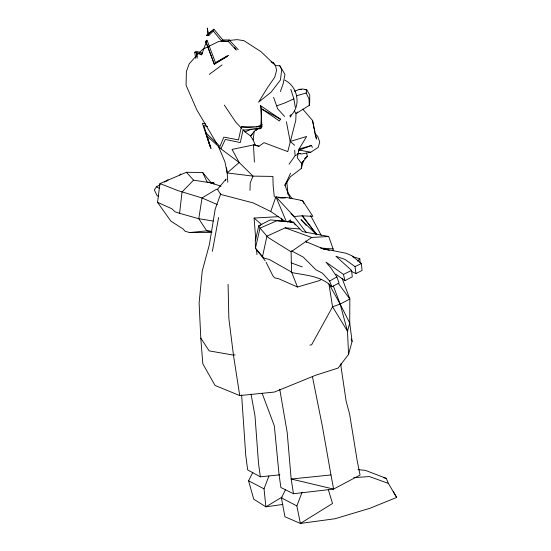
<?xml version="1.0" encoding="UTF-8"?>
<svg xmlns="http://www.w3.org/2000/svg" width="551" height="551" viewBox="0 0 551 551"><rect width="100%" height="100%" fill="white"/><g stroke="black" fill="none" stroke-linecap="round" stroke-linejoin="round"><path stroke-width="0.83" d="M341.076 363.35L341.014 366.697L346.138 401.252L349.589 413.959L357.2 460.774L360.072 475.045L333.61 489.088L293.476 493.737L280.865 487.497L278.992 474.005L274.343 425.916L262.145 393.318M249.996 190.391L250.202 182.815L253.019 176.127L272.897 176.41L273.144 185.715L274.322 196.962M290.053 198.408L284.963 185.267L290.425 176.74L301.301 168.482L301.555 163.475L303.105 161.188M333.024 250.609L333.128 248.949L328.713 236.51L302.43 231.578L293.428 222.211L270.334 219.877L258.839 225.696L255.278 240.815L255.457 248.212L265.231 260.905M290.9 114.642L290.714 117.156L289.902 115.744M213.196 221.047L198.766 218.713L179.592 213.313L182.03 191.975L193.58 180.17L211.185 182.898L220.958 186.245M218.244 146.036L224.918 161.801L227.198 172.938L253.019 176.127L239.168 162.476L232.061 149.404L253.494 144.927L259.053 146.201L264.012 142.681L287.774 151.615L295.804 120.221L296.011 113.644L309.276 105.344L309.724 101.542L309.724 94.93L306.769 89.841L302.768 88.986L299.138 89.372L294.51 91.287M259.053 146.201L255.299 145.34L253.136 139.878L254.211 131.413L257.221 128.817M211.928 232.522L189.578 232.563L185.115 231.255L183.111 228.982L170.831 221.103L157.531 202.327L159.955 183.566L186.41 172.284L202.699 172.491L211.591 183.304M212.369 251.339L218.602 217.48M286.396 121.73L290.163 141.462L306.625 136.476L299.083 148.99L297.264 157.793L301.555 163.475L307.403 156.305L306.549 153.144M309.276 105.344L309.042 98.96L306.136 93.009L306.769 89.841L305.075 89.737M321.075 279.329L319.869 280.487L297.492 287.016L291.575 272.077L269.232 259.425L264.377 258.281L262.531 256.47L266.939 236.159L260.024 228.135L258.839 225.696L260.478 225.442M260.568 105.661L261.725 108.926L279.336 120.965L280.528 119.209L260.568 105.661L261.925 126.634L241.386 126.888L238.493 139.885L223.837 137.144L219.98 146.428L205.854 132.777L211.012 148.55L207.155 136.249M273.034 63.572L273.33 62.366L271.023 62.043M220.758 193.704L215.207 209.084L209.387 244.589L202.251 270.961L199.111 303.016L200.798 338.107L202.816 363.75L215.021 385.425L239.74 395.57L274.432 392.057L315.84 375.176L338.135 368.034L348.563 354.383L352.096 341.317L349.733 323.079L349.837 299L342.164 278.455M301.301 168.482L303.491 160.623M228.775 41.415L221.495 40.994L228.775 41.415L229.23 39.975L222.769 39.934L221.495 40.994L212.693 30.305L213.919 29.231L222.769 39.934M285.28 221.454L270.748 211.481L275.906 196.79L282.16 197.754M280.356 91.569L283.159 83.745L284.95 74.378L279.832 65.755L276.154 65.617M225.435 180.762L226.02 179.144L217.438 189.337L220.731 194.427L253.185 202.913L270.748 211.481M282.794 504.42L265.885 506.83L264.032 488.833L268.909 476.05M393.235 491.471L396.679 497.45L369.845 508.304L335.077 518.732L300.364 523.45L296.865 505.914L302.044 492.339M215.503 62.697L226.812 56.112L227.267 56.347L214.394 64.322L214.139 63.758L215.503 62.697L206.99 40.223L201.604 54.831L196.349 52.627L197.182 58.268M290.57 173.179L284.963 185.267L286.038 182.973M282.05 497.064L265.885 506.83L253.742 499.185L248.577 480.789L252.778 472.441M328.341 489.681L332.515 503.49L300.364 523.45L284.929 516.742L281.416 497.877L285.611 489.529M261.925 126.634L260.726 128.659L242.998 130.174L240.298 142.571L225.297 139.444L220.999 148.715L206.756 135.801M298.394 151.422L299.241 150.113L311.508 145.471L312.362 147.454M160.1 184.647L156.491 186.796L154.321 189.847L157.221 195.908L158.674 195.915M289.048 164.219L295.143 155.671L297.939 154.287M254.211 131.413L250.519 135.952L253.136 139.878M290.053 116.199C301.707 106.391 298.036 86.583 284.757 80.157M195.667 56.533L189.151 63.902L186.376 71.596L186.086 85.274L196.907 110.069L216.963 143.859M196.755 55.307L198.381 53.461M357.509 261.126L359.796 258.695L352.399 256.635M252.337 134.175L250.519 135.952L245.009 131.875L242.736 129.485M255.974 130.608L257.186 129.416M259.611 127.04L262.035 124.664L259.025 127.26M297.726 111.97L296.011 113.644L294.379 110.965M212.693 30.305L206.563 35.388L208.781 35.526L213.347 31.09M179.729 174.963L180.742 173.971M166.863 180.997L168.041 179.915L164.432 182.064M198.925 52.848L202.906 49.232M227.797 182.257L227.198 172.938L239.168 162.476L219.105 147.489M206.563 35.388L213.919 29.231M227.267 56.347L214.139 63.758L205.681 41.297L206.99 40.223M304.428 158.53L307.403 156.305M194.758 52.317L196.177 51.264L202.21 53.041L201.604 54.831L200.957 54.122L194.758 52.317L195.667 58.275M209.304 74.385L222.101 64.908M291.575 272.077L291.093 251.807L311.659 237.46L328.713 236.51M287.305 221.984L290.494 219.89L291.038 222.363M297.905 153.474L301.796 153.963L310.771 152.221L318.237 147.358L319.725 142.096L317.851 136.607L314.841 133.232L316.481 139.086L312.582 120.552L302.802 109.16M291.417 250.836L303.236 257.069L315.985 269.832L322.294 273.069L329.608 281.058L336.902 276.905L331.006 268.11L325.937 262.083L343.48 274.419L344.892 280.679L352.296 276.802L351.566 270.396L335.91 256.236L345.029 259.459L355.03 266.594L355.953 273.551L362.09 270.438L361.339 263.523L351.958 255.754L346.186 253.288L322.707 248.632L305.399 241.421M291.135 272.435C305.171 275.342 321.364 275.686 331.909 286.809L339.058 282.987L336.902 276.905M343.48 274.419L351.566 270.396M203.65 48.867L218.554 41.532L221.922 41.187M355.03 266.594L361.339 263.523M299.648 228.934L285.204 227.852L266.939 236.159L268.578 237.777L291.093 251.807M290.825 89.338L293.855 98.884L284.598 103.051L276.719 105.854M245.009 131.875L251.201 129.251M256.621 126.957L261.264 124.994M226.812 56.112L228.699 55.355M296.41 95.84L306.136 93.009M311.508 145.471L299.083 148.99L299.241 150.113L310.771 152.221M255.113 144.582L253.494 144.927L254.39 162.084M235.146 354.878L233.452 355.099L209.18 350.884L200.798 338.107M309.876 345.078L311.577 344.857L332.57 306.797L328.919 283.93M228.658 40.498L237.075 39.638L243.914 40.664L261.071 51.725L275.472 65.5L276.609 70.273L274.701 77.305L267.552 87.595L258.598 102.162L271.051 92.224L280.445 79.978L281.692 69.646L279.832 65.755M241.613 394.874L245.746 455.388L247.674 469.907L260.334 476.815L279.853 474.824M293.476 493.737L291.169 479.019L333.61 489.088L330.979 474.955L291.169 479.019L287.181 432.432L279.736 389.213M189.578 232.563L206.756 230.876L211.646 231.392M353.728 477.621L369.432 476.574L388.372 483.385L396.679 497.45M255.816 240.14L254.08 218.044L278.627 216.653M210.365 182.87L213.733 182.684L214.036 184.275M278.448 197.719L287.346 197.616L302.54 200.598L312.885 216.343L302.189 215.82L294.089 216.474L291.018 213.547M300.88 200.612L302.54 200.598L304.159 203.608M280.28 197.85L285.315 197.926M217.969 189.379L216.267 189.358L202.031 197.954L177.925 190.605L159.955 183.566M210.592 182.498L213.733 182.684M299.138 89.372L301.686 89.531M320.482 248.005L333.128 248.949M241.386 126.888L260.726 128.659L261.725 108.926L280.528 119.209M358.047 469.631L365.354 470.361L386.272 478.358L388.372 483.385M297.933 153.467L300.336 153.722M211.88 231.496L206.756 230.876L198.766 218.713L202.031 197.954L217.294 204.552M205.626 124.016L202.375 123.3L209.986 146.263L205.854 132.777M383.778 477.8L386.272 478.358M211.185 182.898L207.059 181.947L202.699 172.491M207.665 126.592L203.815 125.594L206.646 134.609M329.312 250.395L322.707 248.632L324.305 249.21M179.592 213.313L175.142 211.846L171.788 208.719L157.531 202.327M285.204 227.852L311.659 237.46M291.169 262.875L302.306 266.925M297.492 287.016L278.923 278.834L274.605 277.821L272.972 275.961L266.126 262.331M351.497 271.423L355.953 273.551M248.577 480.789L264.032 488.833M281.416 497.877L296.865 505.914M156.491 186.796L159.48 188.387M335.807 274.164L344.892 280.679M290.163 141.462L294.689 145.278M254.08 218.044L261.883 224.801M316.598 234.671L301.025 219.663L306.129 225.352M241.593 128.293L235.904 122.329L224.312 105.069M234.306 47.379L235.966 49.17M238.273 49.762L229.23 39.975L227.9 41.036L236.317 50.141M284.612 116.44L277.725 108.926L273.578 97.3M186.41 172.284L193.58 180.17M262.531 256.47L255.457 248.212L260.024 228.135L276.705 220.806L293.428 222.211L295.329 224.987M302.093 215.84L316.302 234.182M302.403 215.723L316.453 234.127M306.39 232.68L294.089 216.474L275.906 196.79L286.341 221.626M338.28 283.338L349.837 299L340.167 304.09L332.57 306.797L347.488 331.213L348.563 354.383M288.083 193.077L292.078 198.67M273.33 62.366L275.355 65.562M205.681 41.297L214.394 64.322M329.491 284.908L340.167 304.09L349.733 323.079L347.488 331.213L340.167 304.09L333.341 285.935M310.647 215.648L321.185 235.222M305.853 240.918L306.625 242.412M351.152 338.975L352.096 341.317M329.608 281.058L331.909 286.809M281.554 218.162L282.326 221.461M208.781 35.526L207.279 28.039L207.954 34.341M251.056 394.213L254.989 415.847L258.509 463.343L260.334 476.815M312.582 120.552L314.091 129.003M314.394 130.69L314.69 132.385M330.979 474.955L322.39 426.398L312.383 376.395M293.855 98.884L295.288 107.169M239.74 395.57L233.452 355.099L228.858 318.499L228.073 284.399M196.418 52.862L197.031 56.856M226.551 167.835L227.198 172.938M286.754 181.444L288.111 194.751M359.796 258.695L360.168 262.793M294.668 150.203L295.143 155.671M256.552 249.486L256.952 254.59"/></g></svg>
